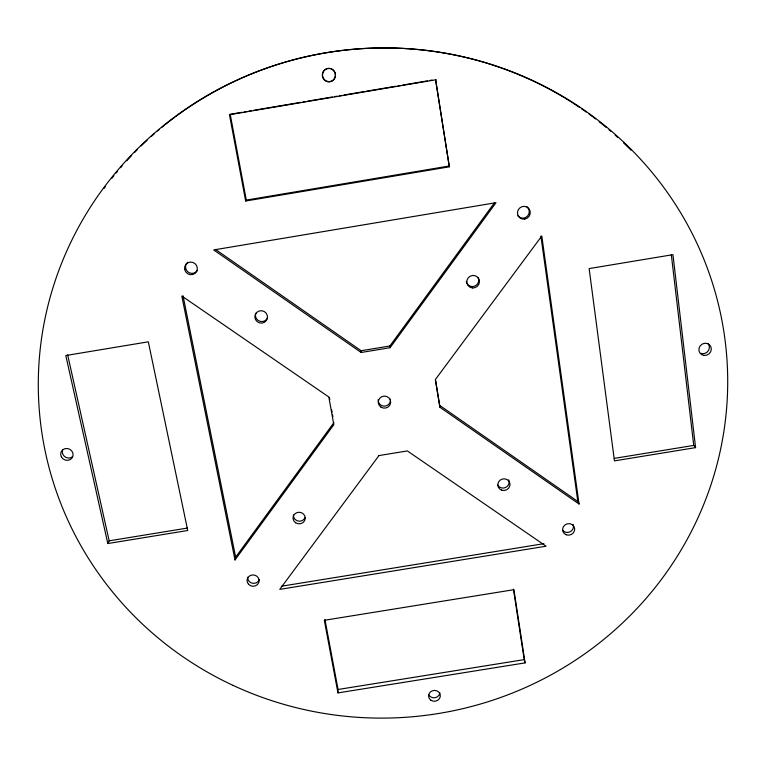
<?xml version="1.0" encoding="UTF-8"?>
<svg xmlns="http://www.w3.org/2000/svg" width="766" height="766" viewBox="0 0 766 766"><rect width="100%" height="100%" fill="white"/><g stroke="black" fill="none" stroke-linecap="round" stroke-linejoin="round"><path stroke-width="1.15" d="M337.959 692.904L324.334 620.297L513.909 589.686L525.093 662.887L337.959 692.904L338.055 689.486L324.947 619.55M234.999 559.946L333.813 424.699L328.834 396.989L181.82 296.03L234.999 559.946L235.65 557.16L333.938 422.583M107.814 543.544L65.799 355.52L148.326 341.818L187.727 530.503L107.814 543.544L109.155 540.834L67.676 354.926M449.336 166.806L435.576 79.511L449.336 166.806L245.666 201.018L246.298 200.098L230.212 114.278L241.941 112.296M390.066 347.707L496.014 202.684L213.704 249.927L361.169 352.484L390.066 347.707L389.875 345.993L494.52 202.722M244.287 111.893L246.642 111.501M248.988 111.099L251.334 110.706M253.68 110.304L300.617 102.357M302.972 101.964L305.318 101.562M307.664 101.169L332.31 96.995M334.656 96.593L337.002 96.2M339.348 95.798L341.693 95.405M344.039 95.003L363.994 91.633M366.34 91.231L395.677 86.261M398.023 85.869L400.369 85.466M402.715 85.074L427.361 80.899M429.707 80.497L432.053 80.104M436.036 79.741L229.474 114.718L245.666 201.018M246.298 200.098L448.799 166.078M215.495 249.419L361.15 350.742L389.875 345.993M109.155 540.834L187.469 528.052M614.227 458.394L693.737 445.41L695.585 447.631L614.456 460.873L589.131 268.588L672.95 254.666L695.585 447.631M281.333 586.249L543.917 543.678M338.055 689.486L524.212 659.622L525.093 662.887M439.464 405.233L577.832 501.491L579.039 503.999L439.923 407.253L435.385 379.85M183.036 295.762L235.65 557.16M329.399 397.324L329.811 399.613M331.668 409.954L332.08 412.252M332.492 414.55L332.904 416.848M439.923 407.253L435.452 379.419L541.801 236.014L579.039 503.999M513.431 589.111L524.212 659.622M540.92 236.091L577.832 501.491M671.313 254.647L693.737 445.41M361.15 350.742L361.169 352.484M478.233 277.752A6.329 6.214 -32.2 0 1 474.202 286.312A6.329 6.214 -32.2 0 1 466.235 281.381M439.875 692.904A5.869 5.41 -6 0 1 428.673 694.695M305.155 517.471A6.08 5.774 4.4 0 1 293.388 514.943M526.74 206.581A6.454 6.291 -48.9 0 1 527.458 216.136A6.454 6.291 -48.9 0 1 517.902 215.84M197.168 270.762A6.425 6.233 35.4 0 1 187.689 271.71A6.425 6.233 35.4 0 1 187.699 262.25M508.681 479.813A6.099 5.802 -15.4 0 1 505.493 487.54A6.099 5.802 -15.4 0 1 497.507 484.687M573.064 524.375A6.061 5.697 -18.2 0 1 562.732 530.436M267.65 317.545A6.319 6.166 22.4 0 1 259.617 321.174A6.319 6.166 22.4 0 1 255.777 313.217M331.257 68.71A6.703 6.53 79.9 0 1 333.612 79.76A6.703 6.53 79.9 0 1 322.85 77.203A6.703 6.53 79.9 0 1 329.581 68.318M72.636 456.699A6.252 5.86 23.4 0 1 62.573 450.082M259.32 579.67A6.023 5.649 6.6 0 1 247.638 577.2M708.177 343.752A6.319 5.956 -36.1 0 1 700.689 353.337M390.421 399.134A6.185 6.004 -4.4 0 1 384.513 406.133A6.185 6.004 -4.4 0 1 378.155 399.574M104.128 188.359A342.871 333.277 -4.4 0 1 105.497 186.521M111.788 178.334A342.871 333.277 -4.4 0 1 113.942 175.644M116.135 172.972A342.871 333.277 -4.4 0 1 117.6 171.201M120.588 167.697A342.871 333.277 -4.4 0 1 122.1 165.954M126.706 160.793A342.871 333.277 -4.4 0 1 131.426 155.718M134.634 152.386A342.871 333.277 -4.4 0 1 137.066 149.916M141.193 145.846A342.871 333.277 -4.4 0 1 147.082 140.264M151.371 136.358A342.871 333.277 -4.4 0 1 153.985 134.05M157.499 131.005A342.871 333.277 -4.4 0 1 159.28 129.502M161.961 127.271A342.871 333.277 -4.4 0 1 164.671 125.059M165.58 124.331A342.871 333.277 -4.4 0 1 174.811 117.188M175.749 116.499A342.871 333.277 -4.4 0 1 183.333 111.032M184.29 110.361A342.871 333.277 -4.4 0 1 235.124 81.072M236.187 80.574A342.871 333.277 -4.4 0 1 563.9 97.416M564.906 98.019A342.871 333.277 -4.4 0 1 572.796 102.941M573.772 103.573A342.871 333.277 -4.4 0 1 579.575 107.422M581.499 108.724A342.871 333.277 -4.4 0 1 586.249 112.047M589.064 114.077A342.871 333.277 -4.4 0 1 592.788 116.825M593.707 117.524A342.871 333.277 -4.4 0 1 595.555 118.922M599.203 121.756A342.871 333.277 -4.4 0 1 606.385 127.558M609.027 129.789A342.871 333.277 -4.4 0 1 610.78 131.283M615.108 135.075A342.871 333.277 -4.4 0 1 617.674 137.382M623.553 142.869A342.871 333.277 -4.4 0 1 630.906 150.098M378.978 455.569L279.753 589.37L546.11 546.206L407.359 450.925L378.978 455.569M472.392 287.949A6.367 6.243 -32 0 0 478.922 279.102A6.367 6.243 -32 0 0 468.026 278.058A6.367 6.243 -32 0 0 472.392 287.949M430.961 700.287A5.908 5.439 -6 0 0 440.306 696.332A5.908 5.439 -6 0 0 432.062 690.903A5.908 5.439 -6 0 0 430.961 700.287M61.357 456.89A6.281 5.889 23.4 0 0 72.128 457.857A6.281 5.889 23.4 0 0 67.178 448.483A6.281 5.889 23.4 0 0 61.357 456.89M295.638 522.785A6.109 5.802 4.4 0 0 305.222 518.592A6.109 5.802 4.4 0 0 296.538 512.77A6.109 5.802 4.4 0 0 295.638 522.785M524.748 219.095A6.492 6.329 -48.7 0 0 528.904 208.678A6.492 6.329 -48.7 0 0 517.931 210.506A6.492 6.329 -48.7 0 0 524.748 219.095M501.615 490.144A6.138 5.841 -15.4 0 0 509.945 483.672A6.138 5.841 -15.4 0 0 500.112 480.148A6.138 5.841 -15.4 0 0 501.615 490.144M184.683 269.44A6.463 6.262 35.3 0 0 195.167 273.28A6.463 6.262 35.3 0 0 193.022 262.46A6.463 6.262 35.3 0 0 184.683 269.44M566.323 534.802A6.09 5.726 -18.2 0 0 574.644 528.425A6.09 5.726 -18.2 0 0 564.944 524.959A6.09 5.726 -18.2 0 0 566.323 534.802M255.471 319.508A6.348 6.205 22.2 0 0 266.405 320.533A6.348 6.205 22.2 0 0 261.685 310.728A6.348 6.205 22.2 0 0 255.471 319.508M322.668 72.818A6.741 6.568 79.8 0 0 329.974 81.828A6.741 6.568 79.8 0 0 333.89 70.912A6.741 6.568 79.8 0 0 322.668 72.818M248.49 584.238A6.061 5.678 6.5 0 0 258.793 582.572A6.061 5.678 6.5 0 0 251.976 574.998A6.061 5.678 6.5 0 0 248.49 584.238M704.155 355.434A6.358 5.984 -36.1 0 0 710.905 346.797A6.358 5.984 -36.1 0 0 700.239 345.792A6.358 5.984 -36.1 0 0 704.155 355.434M380.836 407.043A6.224 6.032 -4.4 0 0 390.66 402.696A6.224 6.032 -4.4 0 0 381.908 396.635A6.224 6.032 -4.4 0 0 380.836 407.043M233.094 685.407A344.767 335.02 -4.4 0 0 726.771 356.889A344.767 335.02 -4.4 0 0 189.125 106.8A344.767 335.02 -4.4 0 0 233.094 685.407"/></g></svg>
